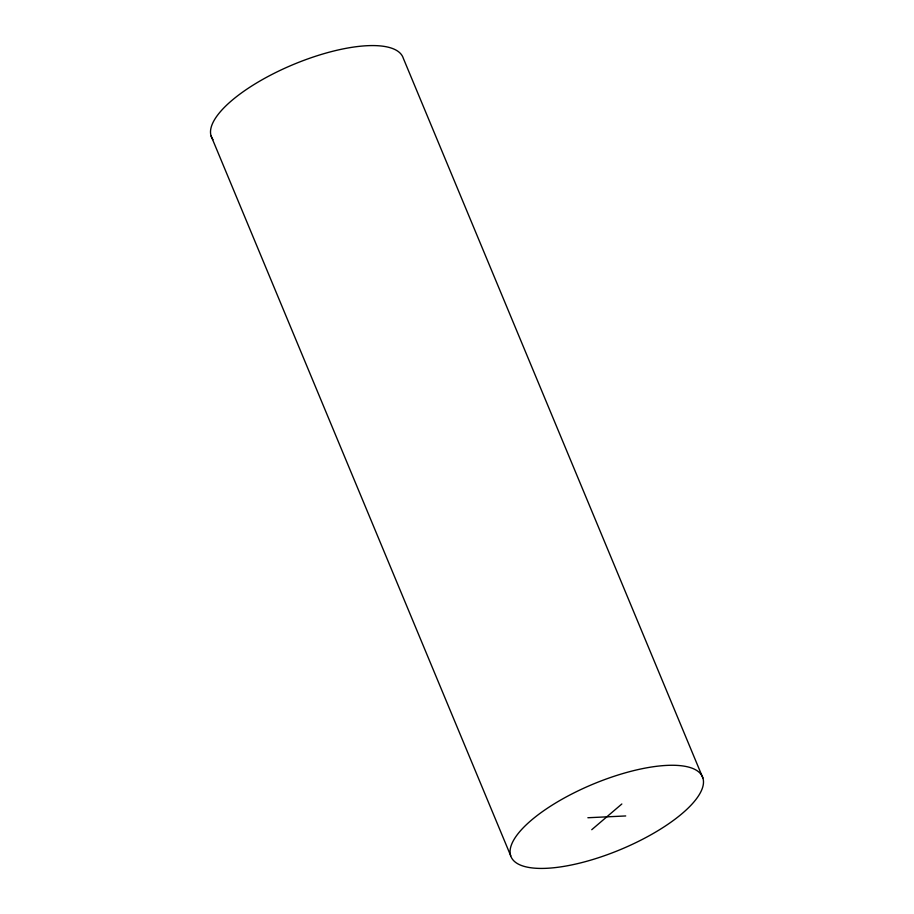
<?xml version="1.0" encoding="UTF-8"?>
<svg xmlns="http://www.w3.org/2000/svg" width="914" height="914" viewBox="0 0 914 914"><rect width="100%" height="100%" fill="white"/><g stroke="black" fill="none" stroke-linecap="round" stroke-linejoin="round"><path stroke-width="1.37" d="M591.746 829.706L621.84 803.989M587.873 817.744L625.713 815.951M702.866 777.928A103.693 35.463 -22.6 0 0 549.268 806.993A103.693 35.463 -22.6 0 0 568.234 865.615A103.693 35.463 -22.6 0 0 702.866 777.928L403.291 58.233A103.693 35.463 -22.6 0 0 290.892 65.545A103.693 35.463 -22.6 0 0 212.962 139.614M211.134 136.072L510.709 855.767"/></g></svg>
